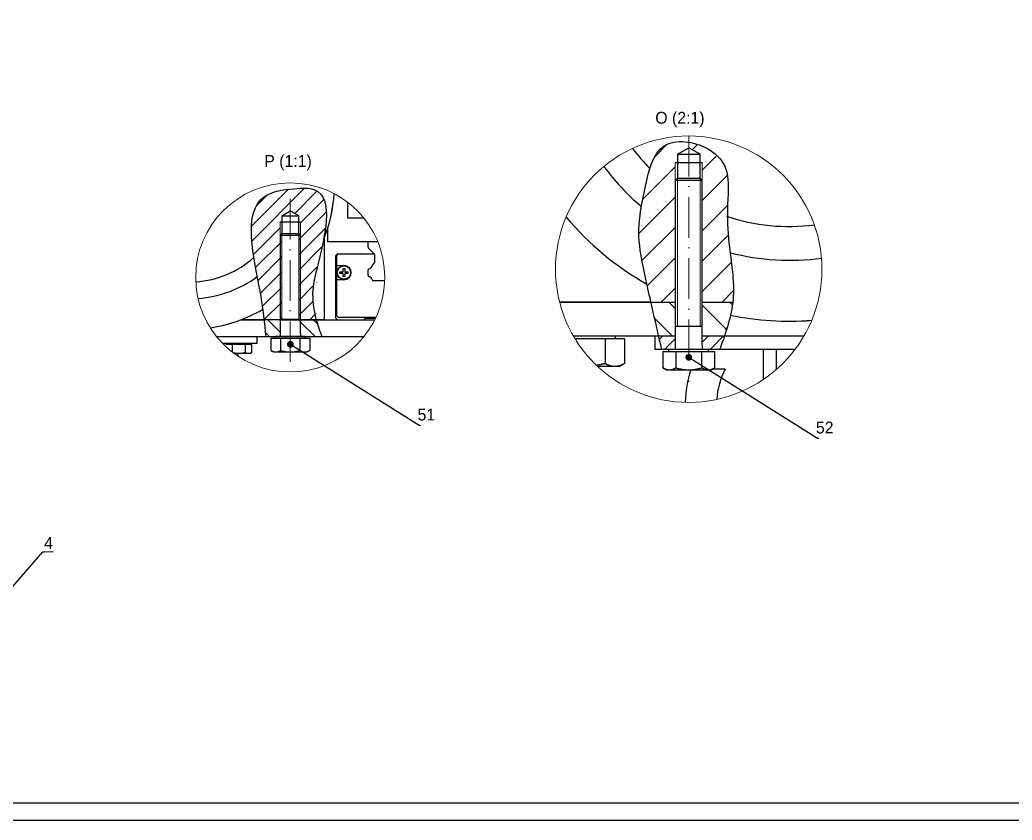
# Model space of a CAD drawing. Header units: millimetres. Extents: x 587 to 10361, y -8386 to 1488.
# Drawn here: x 4069.1 to 4362.6, y 70.4 to 307.1 of the extents above; entities that cross this region are included whole.
import ezdxf
from ezdxf import colors
from ezdxf.entities.mleader import LeaderData, LeaderLine
from ezdxf.math import Vec2, Vec3

# ---------------------------------------------------------------- set-up
doc = ezdxf.new("R2010")
doc.units = ezdxf.units.MM
doc.linetypes.add('ACAD_ISO10W100', pattern=[18, 12, -3, 0, -3])
for name, color, linetype, lineweight in [('Cienka', 30, 'Continuous', 0), ('Gruba', 7, 'Continuous', 30), ('Kreskowanie', 10, 'Continuous', 0), ('Przekrój', 50, 'Continuous', 15), ('Symetria', 210, 'ACAD_ISO10W100', 0), ('Widoczne (ISO)', 7, 'Continuous', 30), ('Wymiar', 3, 'Continuous', 20)]:
    doc.layers.add(name, color=color, linetype=linetype, lineweight=lineweight)

# ---------------------------------------------------------------- blocks, each defined once
blk = doc.blocks.new('*U130')
at = {"layer": 'Symetria', "color": 0, "transparency": 16777216}
blk.add_line((-1.579901400629661e-12, 25.27449587346896), (1.468168552534314e-12, -23.48704799413213), dxfattribs=at)
blk = doc.blocks.new('*U131')
at = {"layer": 'Symetria', "color": 0, "transparency": 16777216}
blk.add_line((-2.798065597943604e-12, 37.53266116462254), (2.620392916281066e-12, -35.14939732550783), dxfattribs=at)
blk = doc.blocks.new('_Dot')
at = {"color": 0, "linetype": 'ByBlock', "lineweight": -2}
blk.add_line((-0.5, 0), (-1, 0), dxfattribs=at)
at = {"color": 0, "linetype": 'ByBlock', "const_width": 0.5}
blk.add_lwpolyline([(-0.25, 0, 1), (0.25, 0, 1)], format="xyb", close=True, dxfattribs=at)

msp = doc.modelspace()

# ---------------------------------------------------------------- hatches: boundary and pattern name
at = {"layer": 'Kreskowanie'}
h = msp.add_hatch(dxfattribs=at)
h.set_pattern_fill('ANSI31', color=256, scale=2)
h.set_pattern_definition([(45, (-10184.85523500371, -749.6084253593897), (-4.490128060534577, 4.490128060534577), [])])
edge = h.paths.add_edge_path()
edge.add_line((4262.89920087374, 259.6580757289078), (4262.89920087374, 264.939054538402))
edge.add_line((4262.89920087374, 264.939054538402), (4263.545698502257, 264.939054538402))
edge.add_line((4263.545698502257, 264.939054538402), (4263.545698502257, 267.3550515875889))
edge.add_line((4263.545698502257, 267.3550515875889), (4266.899200873743, 269.2911970844946))
edge.add_line((4266.899200873743, 269.2911970844946), (4270.25270324523, 267.3550515875889))
edge.add_line((4270.25270324523, 267.3550515875889), (4270.25270324523, 264.9390545384015))
edge.add_line((4270.25270324523, 264.9390545384015), (4270.899200873743, 264.9390545384015))
edge.add_line((4270.899200873743, 264.9390545384015), (4270.89920087374, 259.6580757289087))
edge.add_line((4270.89920087374, 259.6580757289087), (4270.899200873742, 223.6580757289128))
edge.add_line((4270.899200873743, 223.6580757289128), (4279.807198692231, 223.6580757289128))
edge.add_spline(control_points=[(4276.085810586002, 209.6580757289074), (4277.8343420271, 214.5278655905002), (4281.49304227134, 224.7176173657556), (4278.636151601323, 239.4578815995818), (4278.069935902181, 252.3596163720661), (4279.37909963426, 263.3292639899867), (4271.39507263316, 270.8800805853583), (4257.391848919614, 272.6512872935057), (4253.788088503096, 256.7491826056042), (4251.296056712678, 244.3676824949005), (4253.683571085226, 232.7971500440395), (4255.109233174278, 226.3643242931993), (4255.720363843761, 223.6580757289069)], knot_values=[3.605203695513296, 3.605203695513296, 3.605203695513296, 3.605203695513296, 7.422168666530371, 11.5919806807496, 14.48657867158148, 17.36002700864972, 19.12014377281494, 22.32382484619986, 25.6028924246243, 29.36082800425756, 32.19697499883654, 34.27511768429615, 34.27511768429615, 34.27511768429615, 34.27511768429615], degree=3, periodic=0)
edge.add_line((4255.720363843761, 223.6580757289069), (4262.899200873743, 223.6580757289128))
edge.add_line((4262.899200873743, 223.6580757289128), (4262.89920087374, 259.6580757289078))
h = msp.add_hatch(dxfattribs=at)
h.set_pattern_fill('ANSI31', color=256)
h.set_pattern_definition([(45, (-114.7650382520069, -620.71118005845), (-2.245064030267288, 2.245064030267288), [])])
edge = h.paths.add_edge_path()
edge.add_line((4146.055945634018, 243.4202491853046), (4146.055945634018, 247.3809832924254))
edge.add_line((4146.055945634018, 247.3809832924253), (4146.540818855405, 247.3809832924253))
edge.add_line((4146.540818855405, 247.3809832924253), (4146.540818855405, 249.1929810793154))
edge.add_line((4146.540818855405, 249.1929810793156), (4149.05594563402, 250.6450902019951))
edge.add_line((4149.05594563402, 250.6450902019949), (4151.571072412636, 249.1929810793148))
edge.add_line((4151.571072412635, 249.1929810793149), (4151.571072412635, 247.3809832924252))
edge.add_line((4151.571072412635, 247.3809832924253), (4152.055945634019, 247.3809832924278))
edge.add_line((4152.05594563402, 247.3809832924278), (4152.055945634019, 243.4202491853054))
edge.add_line((4152.055945634018, 243.4202491853055), (4152.055945634019, 218.4202491853056))
edge.add_line((4152.05594563402, 218.4202491853055), (4156.740210949551, 218.4202491853056))
edge.add_spline(control_points=[(4156.740210949543, 218.4202491853282), (4155.94818166083, 221.2742236314225), (4155.19676727542, 226.8405913612082), (4156.988124626769, 233.7080944279921), (4158.44595655129, 239.5165864361597), (4158.967340984691, 242.3176291919069)], knot_values=[72.4383135124138, 72.43831351242741, 72.43831351242741, 72.43831351242741, 81.23117250044793, 88.47537877177449, 95.27306333333807, 95.27306333333807, 95.27306333333807, 95.27306333333807], degree=3, periodic=0)
edge.add_spline(control_points=[(4158.967340984691, 242.3176291919069), (4158.968877884217, 242.3258859042453), (4158.970413181885, 242.3341425223039), (4158.971946870837, 242.3423990362878)], knot_values=[72.41827578686396, 72.41827578686396, 72.41827578686396, 72.41827578686396, 72.43831351241381, 72.43831351241381, 72.43831351241381, 72.43831351241381], degree=3, periodic=0)
edge.add_spline(control_points=[(4158.971946870837, 242.3423990362878), (4160.182727721984, 248.8605584237093), (4160.434448770899, 256.664293956668), (4154.284068981646, 257.3261506840176), (4153.136686245703, 257.3294605638141)], knot_values=[53.2890388013103, 53.2890388013103, 53.2890388013103, 53.2890388013103, 69.10795331511378, 72.41827578686394, 72.41827578686394, 72.41827578686394, 72.41827578686394], degree=3, periodic=0)
edge.add_spline(control_points=[(4153.136686245703, 257.3294605638141), (4152.182675658296, 257.3322126187911), (4150.478418768285, 257.2072841755828), (4148.788476819769, 257.0315663371343), (4148.113329659109, 256.94466636321)], knot_values=[48.6512174111814, 48.6512174111814, 48.6512174111814, 48.6512174111814, 51.40364045787299, 53.2890388013103, 53.2890388013103, 53.2890388013103, 53.2890388013103], degree=3, periodic=0)
edge.add_spline(control_points=[(4148.113329659109, 256.94466636321), (4145.637903873727, 256.6260477734629), (4136.782918830637, 254.6129091993023), (4137.099019259933, 244.4645867157349), (4138.308374501885, 236.8115609913759)], knot_values=[22.22077907652436, 22.22077907652436, 22.22077907652436, 22.22077907652436, 29.13358853052277, 48.6512174111814, 48.6512174111814, 48.6512174111814, 48.6512174111814], degree=3, periodic=0)
edge.add_spline(control_points=[(4138.308374501885, 236.8115609913759), (4138.605274105872, 234.9327248743791), (4138.960994402232, 233.0443074416787), (4139.315975742014, 231.2095981749387)], knot_values=[17.42915451130094, 17.42915451130094, 17.42915451130094, 17.42915451130094, 22.22077907652436, 22.22077907652436, 22.22077907652436, 22.22077907652436], degree=3, periodic=0)
edge.add_spline(control_points=[(4139.315975742014, 231.2095981749387), (4139.640961841045, 229.5299183139666), (4140.558152871474, 224.9076818787742), (4141.104984863241, 221.0336553410862), (4141.397105610951, 218.4202491853055)], knot_values=[5.02504714531478, 5.02504714531478, 5.02504714531478, 5.02504714531478, 9.411788646786922, 17.42915451130091, 17.42915451130091, 17.42915451130091, 17.42915451130094], degree=3, periodic=0)
edge.add_line((4141.397105610951, 218.4202491853055), (4141.397106250106, 218.4202491853055))
edge.add_line((4141.397106250106, 218.4202491853055), (4146.055945634019, 218.420249185308))
edge.add_line((4146.055945634018, 218.420249185308), (4146.055945634016, 243.4202491853044))
h.paths.add_polyline_path([(4152.055945634018, 243.4202491853055), (4151.571072412631, 243.4202491853055), (4151.571072412635, 218.5631063281628), (4152.05594563402, 218.5631063281628)], flags=17)
h.paths.add_polyline_path([(4146.540818855407, 243.4202491853055), (4146.055945634018, 243.4202491853055), (4146.055945634018, 218.5631063281628), (4146.540818855405, 218.5631063281628)], flags=17)
h = msp.add_hatch(dxfattribs=at)
h.set_pattern_fill('ANSI31', color=256, scale=2, angle=90)
h.set_pattern_definition([(135, (-10184.85523500371, -749.6084253593897), (-4.490128060534577, -4.490128060534577), [])])
edge = h.paths.add_edge_path()
edge.add_line((4262.899200873743, 223.6580757289128), (4255.706738125838, 223.6580757289068))
edge.add_spline(control_points=[(4255.706738125841, 223.6580757289069), (4256.459738350469, 220.3194584118658), (4257.233172903102, 216.9877755495002), (4258.012451048052, 213.6580757289069)], knot_values=[2.055740479034897, 2.055740479034897, 2.055740479034897, 2.055740479034897, 7.1886731638307, 7.1886731638307, 7.1886731638307, 7.1886731638307], degree=3, periodic=0)
edge.add_line((4258.012451048048, 213.6580757289069), (4262.899200873743, 213.6580757289069))
edge.add_line((4262.899200873743, 213.6580757289069), (4262.899200873743, 223.6580757289128))
edge = h.paths.add_edge_path()
edge.add_spline(control_points=[(4277.466707339877, 213.6580757289074), (4278.566009035053, 216.964783380184), (4279.513346033308, 220.286074887142), (4279.932288561416, 223.6580757289128)], knot_values=[64.68032469296662, 64.68032469296662, 64.68032469296662, 64.68032469296662, 69.84514158203173, 69.84514158203173, 69.84514158203173, 69.84514158203173], degree=3, periodic=0)
edge.add_line((4279.932288561416, 223.6580757289128), (4270.899200873743, 223.6580757289128))
edge.add_line((4270.899200873743, 223.6580757289128), (4270.899200873743, 213.6580757289071))
edge.add_line((4270.899200873743, 213.6580757289069), (4277.466707339877, 213.658075728907))
h = msp.add_hatch(dxfattribs=at)
h.set_pattern_fill('ANSI31', color=256, angle=90)
h.set_pattern_definition([(135, (-114.7650382520069, -620.71118005845), (-2.245064030267288, -2.245064030267288), [])])
edge = h.paths.add_edge_path()
edge.add_line((4146.055945634018, 218.4202491853137), (4141.397105610949, 218.420249185313))
edge.add_spline(control_points=[(4141.397105610951, 218.4202491853055), (4141.580198231915, 216.7822437151074), (4141.739200725378, 215.1012464502064), (4141.898203218843, 213.4202491853055)], knot_values=[0, 0, 0, 0, 5.025047145314826, 5.025047145314826, 5.025047145314826, 5.025047145314826], degree=3, periodic=0)
edge.add_line((4141.898203218843, 213.4202491853055), (4146.05594563402, 213.4202491853055))
edge.add_line((4146.05594563402, 213.4202491853055), (4146.05594563402, 214.3209394717482))
edge.add_line((4146.05594563402, 214.3209394717483), (4146.05594563402, 218.4202491853136))
edge = h.paths.add_edge_path()
edge.add_spline(control_points=[(4158.441684055499, 213.4202491853071), (4157.828820094102, 215.0631062646328), (4157.215956132704, 216.7059633439587), (4156.740210949547, 218.4202491853189)], knot_values=[0, 0, 0, 0, 5.281572751595349, 5.281572751595349, 5.281572751595349, 5.281572751595349], degree=3, periodic=0)
edge.add_line((4156.740210949551, 218.4202491853057), (4152.05594563402, 218.4202491853056))
edge.add_line((4152.05594563402, 218.4202491853055), (4152.05594563402, 214.3209394717495))
edge.add_line((4152.05594563402, 214.3209394717496), (4152.05594563402, 213.4202491853056))
edge.add_line((4152.05594563402, 213.4202491853055), (4153.400196688383, 213.4202491853055))
edge.add_line((4153.400196688382, 213.4202491853055), (4158.441684055499, 213.4202491853055))
h = msp.add_hatch(dxfattribs=at)
h.set_pattern_fill('ANSI31', color=256)
h.set_pattern_definition([(45, (0, 0), (-2.245064030267288, 2.245064030267288), [])])
edge = h.paths.add_edge_path()
edge.add_spline(control_points=[(4276.085810586002, 209.6580757289074), (4276.564200702745, 210.9904277162114), (4277.04259081949, 212.3227797035154), (4277.49405867986, 213.6580757289069)], knot_values=[132.9232548743707, 132.9232548743707, 132.9232548743707, 132.9232548743707, 137.1004707371848, 137.1004707371848, 137.1004707371848, 137.1004707371848], degree=3, periodic=0)
edge.add_line((4277.49405867986, 213.6580757289069), (4270.899200873743, 213.6580757289069))
edge.add_line((4270.899200873743, 213.6580757289069), (4270.899200873743, 210.8589961108326))
edge.add_line((4270.899200873743, 210.8589961108326), (4270.899200873743, 209.6580757289069))
edge.add_line((4270.899200873743, 209.6580757289069), (4276.085810586001, 209.6580757289069))
edge = h.paths.add_edge_path()
edge.add_line((4262.899200873743, 213.6580757289069), (4258.018600291482, 213.6580757289068))
edge.add_spline(control_points=[(4258.018600291482, 213.6580757289068), (4258.328887149976, 212.3240794576708), (4258.639757972902, 210.9910775932888), (4258.950628795827, 209.6580757289069)], knot_values=[0, 0, 0, 0, 4.131686662640506, 4.131686662640506, 4.131686662640506, 4.131686662640506], degree=3, periodic=0)
edge.add_line((4258.950628795827, 209.6580757289069), (4262.899200873743, 209.6580757289069))
edge.add_line((4262.899200873743, 209.6580757289069), (4262.899200873743, 210.8589961108308))
edge.add_line((4262.899200873743, 210.8589961108308), (4262.899200873743, 213.6580757289069))

# ---------------------------------------------------------------- linework, layer by layer
at = {"layer": 'Cienka'}
for p, q in [((4262.89920087374, 264.939054538402), (4262.89920087374, 259.6580757289074)), ((4270.899200873743, 264.9390545384015), (4270.89920087374, 259.6580757289087)), ((4263.545698502257, 260.3045733574261), (4263.545698502257, 216.51521858605)), ((4270.252703245226, 260.304573357422), (4270.25270324523, 216.51521858605)), ((4146.055945634018, 247.3809832924253), (4146.055945634018, 243.4202491853046)), ((4152.05594563402, 247.3809832924253), (4152.055945634018, 243.4202491853055)), ((4146.540818855407, 243.9051224066905), (4146.540818855405, 218.5631063281628)), ((4151.571072412631, 243.9051224066918), (4151.571072412635, 218.5631063281628))]:
    msp.add_line(p, q, dxfattribs=at)
at = {"layer": 'Gruba'}
for p, q in [((4263.545698502257, 267.3550515875889), (4266.899200873743, 269.2911970844946)), ((4263.545698502257, 267.3550515875889), (4263.545698502257, 260.3045733574234)), ((4263.545698502257, 267.3550515875889), (4270.25270324523, 267.3550515875889)), ((4270.25270324523, 267.3550515875889), (4266.899200873743, 269.2911970844946)), ((4270.25270324523, 260.3045733574189), (4270.25270324523, 267.3550515875889)), ((4262.89920087374, 264.939054538402), (4263.545698502257, 264.939054538402)), ((4263.545698502257, 264.939054538402), (4270.25270324523, 264.9390545384015)), ((4270.25270324523, 264.9390545384015), (4270.899200873743, 264.9390545384015)), ((4262.89920087374, 259.6580757289087), (4263.545698502253, 260.304573357422)), ((4262.89920087374, 259.6580757289078), (4262.899200873743, 210.8589961108308)), ((4262.89920087374, 259.6580757289087), (4270.89920087374, 259.6580757289087)), ((4263.545698502253, 260.304573357422), (4270.252703245226, 260.304573357422)), ((4270.25270324523, 260.3045733574189), (4270.89920087374, 259.6580757289087)), ((4270.899200873743, 210.8589961108326), (4270.89920087374, 259.6580757289087)), ((4166.055945628248, 248.4202491862738), (4166.055945628248, 253.1388497517239)), ((4146.540818855405, 249.1929810793156), (4149.05594563402, 250.6450902019949)), ((4151.571072412635, 249.1929810793156), (4149.05594563402, 250.6450902019949)), ((4146.055945634018, 247.3809832924253), (4146.540818855403, 247.3809832924253)), ((4146.540818855405, 249.1929810793156), (4146.540818855405, 243.9051224066916)), ((4146.540818855405, 249.1929810793156), (4151.571072412635, 249.1929810793156)), ((4146.540818855405, 247.3809832924253), (4151.571072412635, 247.3809832924253)), ((4151.571072412635, 243.9051224066882), (4151.571072412635, 249.1929810793151)), ((4151.571072412635, 247.3809832924253), (4152.055945634018, 247.3809832924278)), ((4170.877921156796, 248.4202491862748), (4166.055945628248, 248.4202491862738)), ((4146.055945634018, 243.4202491853055), (4146.540818855403, 243.9051224066905)), ((4146.540818855403, 243.9051224066905), (4151.571072412633, 243.9051224066905)), ((4152.055945634018, 243.4202491853055), (4151.571072412633, 243.9051224066905)), ((4160.05594562825, 245.2880388085332), (4160.055945628252, 241.4202491862729)), ((4146.055945634018, 243.4202491853046), (4146.05594563402, 214.3209394717483)), ((4146.055945634018, 243.4202491853055), (4152.055945634018, 243.4202491853055)), ((4152.05594563402, 214.3209394717496), (4152.055945634018, 243.4202491853055)), ((4159.055945627848, 242.5360777326491), (4159.055945627848, 218.420249185315)), ((4174.976513052618, 241.4202491862757), (4160.055945628252, 241.4202491862729)), ((4172.055945628244, 239.9273565657334), (4172.055945628244, 241.4202491862741)), ((4162.555945627846, 237.4202491855738), (4163.055945627846, 237.9202491855738)), ((4162.855945627847, 237.4202491857175), (4163.355945627847, 237.9202491857175)), ((4163.055945627846, 237.9202491855738), (4163.355945627847, 237.9202491855738)), ((4163.355945627847, 237.9202491857175), (4173.855946227846, 237.9202491857177)), ((4173.968077658245, 237.808117755734), (4172.202392238245, 239.5738031757335)), ((4162.555945627848, 218.920249185574), (4162.555945627846, 237.4202491855738)), ((4162.855945627847, 234.4702491857176), (4162.855945627847, 237.4202491857175)), ((4173.435442448244, 234.6935244457343), (4173.968078078246, 235.2261621557343)), ((4174.055945628244, 235.4382937757343), (4174.055945628244, 237.5959857257342)), ((4162.855945627847, 234.4702491857176), (4164.955945627846, 234.4702491857176)), ((4162.855945627847, 230.2702491857008), (4162.855945627847, 234.4702491857008)), ((4172.055945628244, 231.4990873857341), (4172.055945628244, 233.141403005734)), ((4164.955945627846, 230.2702491857176), (4162.855945627847, 230.2702491857176)), ((4162.855945627847, 219.6202491857177), (4162.855945627847, 230.2702491857176)), ((4173.462162708243, 229.9202451957347), (4173.435442978245, 229.9469649257346)), ((4176.995084707552, 229.9202451957353), (4173.462162708243, 229.9202451957347)), ((4255.706738125841, 223.6580757289119), (4228.717816672665, 223.6580757289087)), ((4228.717816672665, 223.6580757289069), (4255.706738125845, 223.6580757289069)), ((4255.706738125845, 223.6580757289069), (4262.89920087374, 223.6580757289128)), ((4270.89920087374, 223.6580757289128), (4279.932288561419, 223.6580757289128)), ((4159.05594562785, 218.4202491853152), (4134.514265700567, 218.4202491853121)), ((4134.514265700565, 218.4202491853055), (4141.397106250106, 218.4202491853055)), ((4146.05594563402, 218.5631063281628), (4152.05594563402, 218.5631063281628)), ((4146.055945634018, 218.4202491853055), (4174.052249067614, 218.4202491853057)), ((4163.055945627848, 218.420249185574), (4162.555945627848, 218.920249185574)), ((4163.355945627847, 219.1202491857177), (4162.855945627847, 219.6202491857177)), ((4174.390851700491, 219.1202491857175), (4163.355945627847, 219.1202491857177)), ((4170.805945627848, 218.4202491855742), (4171.305945627848, 218.9202491855742)), ((4171.305945627848, 218.9202491855742), (4174.296552649785, 218.9202491855742)), ((4146.05594563402, 214.3209394717483), (4146.05594563402, 213.4202491853055)), ((4152.05594563402, 214.3209394717496), (4152.05594563402, 213.4202491853055)), ((4262.899200873743, 216.51521858605), (4270.899200873743, 216.51521858605)), ((4127.270982617985, 213.4202491853052), (4170.840908650054, 213.4202491853055)), ((4139.305945627852, 211.4202491853057), (4129.043639796955, 211.4202491853057)), ((4130.865945672409, 211.11093752701), (4130.865945672411, 211.4202491853057)), ((4136.745945672406, 211.1109375270098), (4136.745945672408, 211.4202491853034)), ((4139.305945627852, 211.4202491853057), (4139.305945627852, 213.4202491853057)), ((4144.615945627847, 212.9562816978605), (4144.615945627847, 213.4202491853036)), ((4146.05594563402, 213.4202491853055), (4145.155255347576, 213.4202491853055)), ((4145.155255347576, 213.4202491853055), (4146.05594563402, 213.4202491853055)), ((4149.05594563402, 213.4202491853055), (4152.05594563402, 213.4202491853055)), ((4153.49594562785, 212.9562816978607), (4153.49594562785, 213.4202491853071)), ((4232.788601026135, 213.6580757289065), (4262.89920087374, 213.6580757289069)), ((4245.279200962871, 212.7301407540179), (4245.279200962871, 213.6580757289042)), ((4256.899200873743, 213.6580757289069), (4256.899200873743, 209.6580757289069)), ((4270.899200873743, 213.6580757289069), (4301.009800721337, 213.6580757289069)), ((4298.360589764637, 209.6580757289069), (4256.899200873743, 209.6580757289069)), ((4261.019200873753, 209.0394524123165), (4261.019200873753, 209.6580757289037)), ((4262.899200873743, 210.8589961108308), (4262.899200873743, 209.6580757289069)), ((4270.899200873743, 210.8589961108326), (4270.899200873743, 209.6580757289069)), ((4272.779200873748, 209.039452412317), (4272.779200873748, 209.6580757289083)), ((4288.899200873743, 209.6580757289078), (4288.899200873743, 200.6892326308478)), ((4292.899200873743, 203.7719102189611), (4292.899200873743, 209.6580757289078)), ((4277.725104374512, 203.7928298604045), (4273.854413701373, 203.7928298604032)), ((4647.652986679073, 75.43526929006839), (3468.652986679073, 75.43526929006853))]:
    msp.add_line(p, q, dxfattribs=at)
msp.add_lwpolyline([(3463.652986679073, 70.43526929006839), (4652.652986679073, 70.43526929006839), (4652.652986679073, 911.4352692900684), (3463.652986679073, 911.4352692900684)], close=True, dxfattribs=at)
for centre, radius in [((4164.955945627846, 232.3702491857007), 2.049999999999992), ((4164.955945627846, 232.3702491857193), 1.953762470121473)]:
    msp.add_circle(centre, radius, dxfattribs=at)
for centre, radius, start, end in [((4296.607505743118, 303.9995565070665), 58.00000000000169, 216.9980802504815, 224.7838652119713), ((4296.607505743507, 303.999556507368), 68.00000000000045, 216.2991652842275, 229.9903931606306), ((4119.160098061797, 258.5909895738428), 43.00510257216818, 337.765059439354, 356.1307514098277), ((4119.160098062734, 258.5909895745351), 42.99999999999997, 337.7979323609476, 356.1337587013027), ((4296.607505741634, 303.9995565059824), 86.01020514433635, 219.9249665742994, 240.7078048104062), ((4296.607505743118, 303.9995565070674), 57.99999999999991, 251.3348559877987, 277.3752384704312), ((4172.555945563015, 239.9273565399017), 0.4999999347719682, 179.9999971683509, 225.0000031922358), ((4173.755945672823, 237.5959857354871), 0.2999999554215928, 359.9999980909034, 45.00000470306542), ((4296.607505743507, 303.9995565073671), 67.99999999999991, 255.1938150193089, 278.0741534363333), ((4119.160098062539, 258.5909895743853), 28.99999999999996, 273.8903150251957, 311.3216422271992), ((4173.755945605768, 235.4382937837552), 0.300000022476397, 315.000114041531, 359.9999985212231), ((4164.955945627846, 232.3702491857177), 2.099999999999993, 270, 90), ((4172.355945646979, 233.1414029865066), 0.3000000187338688, 102.864172614838, 179.9999963777478), ((4171.977456781935, 234.7987340342377), 1.399999987952937, 282.8641697195135, 349.241411519513), ((4173.6475749374, 234.4813928033816), 0.3000000444048291, 135.000114358715, 169.241408816908), ((4119.160098062734, 258.5909895745351), 33.99999999999996, 274.4623927807114, 306.3573755192755), ((4172.355945624631, 231.4990873871429), 0.2999999963871199, 180, 257.135830788279), ((4171.977456794861, 229.8417563634646), 1.399999978997529, 10.75856746154824, 77.1358307393701), ((4173.647575030014, 230.1590969618985), 0.300000013591378, 190.7585677698979, 224.9999978926099), ((4119.160098062734, 258.5909895745351), 42.99999999999997, 278.3409354828711, 300.4016595150697), ((4119.160098061797, 258.5909895738428), 43.00510257216818, 278.3439427775594, 300.3991137962565), ((4296.607505741634, 303.9995565059824), 86.01020514433635, 258.3438026197043, 274.4483521480235), ((4296.607505743507, 303.9995565073671), 85.99999999999994, 258.3439631528387, 274.4518185493887), ((4119.055945627015, 203.420249181456), 15.25978679844491, 15.70073281436997, 19.02951065573068), ((4296.39920087207, 193.6580757212089), 30.51957359688982, 160.9335498024272, 179.3811663851806), ((4296.39920087207, 193.6580757212089), 21.24700264654189, 151.5105529811916, 176.7681216463671)]:
    msp.add_arc(centre, radius, start, end, dxfattribs=at)
for points in [[(4258.950628795827, 209.6580757289069), (4253.916478106707, 231.827066328777), (4252.193553556163, 243.0400591224464), (4254.108639458819, 257.9493087050453), (4259.652384451175, 269.8364209869126), (4272.441207539096, 269.0220729376863), (4277.4475215425, 264.0718207748917), (4278.404105279972, 252.6179029697908), (4278.80731407128, 241.0465338577513), (4280.016830429165, 224.411198396065), (4276.085810586002, 209.6580757289074)], [(4141.898203218843, 213.4202491853055), (4141.397105610951, 218.4202491853055), (4140.243374540725, 226.35416751253), (4141.633275529406, 255.0164825142922), (4150.164855697371, 257.1660406745789), (4156.221000402005, 256.8832076179717), (4157.117974029417, 234.2643490267794), (4155.728291492764, 227.1546860988449), (4156.740210949547, 218.420249185315), (4158.441684055499, 213.4202491853071)]]:
    msp.add_spline(points, degree=3, dxfattribs=at)
for points, weights in [([(4163.755945627849, 232.1302491857209), (4163.755945627849, 232.3702491857225), (4163.755945627849, 232.6102491857241)], [4.203092582752699, 4.286330219379745, 4.203092582752705]), ([(4163.755945627848, 232.6102491857225), (4164.50750152581, 232.6102491857259), (4164.715945627848, 232.6102491857264)], [1.498712528871868, 3.018370840533501, 3.786192365625989]), ([(4164.715945627848, 232.1302491857264), (4164.50750152581, 232.1302491857257), (4163.755945627849, 232.1302491857226)], [3.786192365625936, 3.018370840533386, 1.498712528871619]), ([(4164.715945627848, 232.6102491857257), (4164.715945627847, 232.8186932877618), (4164.715945627849, 233.5702491857199)], [3.786192365626034, 3.018370840533556, 1.498712528871951]), ([(4164.715945627848, 233.5702491857221), (4164.955945627846, 233.5702491857229), (4165.195945627846, 233.5702491857225)], [1.301183440744208, 1.326951951023682, 1.301183440744208]), ([(4164.715945627848, 231.1702491857251), (4164.715945627848, 231.9218050836897), (4164.715945627848, 232.1302491857271)], [1.498712528871872, 3.018370840533527, 3.786192365626025]), ([(4165.195945627847, 233.5702491857198), (4165.195945627846, 232.8186932877617), (4165.195945627847, 232.6102491857257)], [1.49871252887187, 3.018370840533524, 3.786192365626023]), ([(4165.195945627846, 232.6102491857264), (4165.404389729882, 232.6102491857257), (4166.155945627842, 232.6102491857227)], [3.786192365626086, 3.018370840533633, 1.498712528872013]), ([(4166.155945627842, 232.1302491857225), (4165.404389729882, 232.1302491857256), (4165.195945627847, 232.1302491857264)], [1.498712528871873, 3.018370840533543, 3.786192365626031]), ([(4165.195945627847, 232.1302491857271), (4165.195945627847, 231.9218050836899), (4165.195945627847, 231.1702491857258)], [3.786192365626025, 3.018370840533593, 1.498712528872135]), ([(4166.155945627846, 232.1302491857209), (4166.155945627846, 232.3702491857227), (4166.155945627846, 232.6102491857241)], [4.203092582752706, 4.286330219379745, 4.203092582752703]), ([(4165.195945627847, 231.1702491857226), (4164.955945627846, 231.1702491857226), (4164.715945627848, 231.1702491857226)], [1.301183440744208, 1.326951951023682, 1.301183440744208])]:
    msp.add_rational_spline(points, weights, degree=2, dxfattribs=at)
at = {"layer": 'Przekrój'}
for centre, radius in [((4266.899200873736, 233.3723296062356), 39.3977769411277), ((4149.05594563402, 230.9433063587419), 27.9578637652003)]:
    msp.add_circle(centre, radius, dxfattribs=at)
at = {"layer": 'Widoczne (ISO)'}
for p, q in [((4143.308091535622, 212.9562816978603), (4146.182018584821, 212.9562816978607)), ((4143.308091535622, 212.9562816978603), (4143.308091535622, 209.3281443961682)), ((4153.400196688382, 213.4202491853055), (4144.711694579657, 213.4202491853055)), ((4146.182018584821, 212.9562816978607), (4146.182018584821, 209.3281443961682)), ((4146.182018584821, 212.9562816978607), (4151.929872683218, 212.9562816978607)), ((4151.929872683218, 212.9562816978607), (4151.929872683218, 209.3281443961682)), ((4151.929872683218, 212.9562816978607), (4154.803799732415, 212.9562816978607)), ((4154.803799732415, 212.9562816978607), (4154.803799732415, 209.3281443961682)), ((4242.147055048924, 212.7301407540184), (4233.342012861444, 212.7301407540188)), ((4242.147055048924, 212.7301407540184), (4242.147055048924, 205.4738661506333)), ((4247.894909147321, 212.7301407540174), (4242.147055048924, 212.7301407540184)), ((4247.894909147321, 212.7301407540174), (4247.894909147321, 205.4738661506333)), ((4131.889994306281, 211.11093752701), (4129.97404294015, 211.11093752701)), ((4131.889994306281, 211.11093752701), (4131.889994306281, 208.8758583566007)), ((4135.721897038546, 211.11093752701), (4131.889994306281, 211.11093752701)), ((4133.805945672413, 208.3957806180326), (4132.525633196394, 208.3957806180326)), ((4136.679872721614, 208.3957806180326), (4133.805945672413, 208.3957806180326)), ((4135.721897038546, 211.11093752701), (4135.721897038546, 208.6921793258816)), ((4137.637848404678, 211.1109375270096), (4135.721897038546, 211.11093752701)), ((4137.124470783385, 208.3957806180326), (4136.679872721614, 208.3957806180326)), ((4137.124470783385, 208.3957806180326), (4137.637848404678, 208.6921793258816)), ((4137.637848404678, 211.1109375270096), (4137.637848404678, 208.6921793258816)), ((4144.078157967562, 208.8835463343949), (4143.308091535622, 209.3281443961682)), ((4144.078157967562, 208.8835463343949), (4144.745055060221, 208.8835463343949)), ((4144.745055060221, 208.8835463343949), (4149.05594563402, 208.8835463343949)), ((4149.05594563402, 208.8835463343949), (4153.366836207817, 208.8835463343949)), ((4153.366836207817, 208.8835463343949), (4154.033733300477, 208.8835463343949)), ((4154.033733300477, 208.8835463343949), (4154.803799732415, 209.3281443961682)), ((4259.23539540921, 209.0394524123161), (4263.067298141471, 209.039452412317)), ((4259.23539540921, 209.0394524123161), (4259.23539540921, 204.2019360100601)), ((4263.067298141471, 209.039452412317), (4263.067298141471, 204.2019360100601)), ((4263.067298141471, 209.039452412317), (4270.731103606001, 209.039452412317)), ((4270.731103606001, 209.039452412317), (4270.731103606001, 204.2019360100601)), ((4270.731103606001, 209.039452412317), (4274.563006338266, 209.039452412317)), ((4274.563006338266, 209.039452412317), (4274.563006338266, 204.2019360100601)), ((4246.354776283441, 204.5846700270866), (4247.894909147321, 205.4738661506333)), ((4245.020982098121, 204.5846700270866), (4240.002073074323, 204.584670027087)), ((4246.354776283441, 204.5846700270866), (4245.020982098121, 204.5846700270866)), ((4260.262150651793, 203.6091385943622), (4259.23539540921, 204.2019360100601)), ((4260.262150651793, 203.6091385943622), (4261.151346775342, 203.6091385943622)), ((4261.151346775342, 203.6091385943622), (4266.899200873736, 203.6091385943622)), ((4266.899200873736, 203.6091385943622), (4272.647054972133, 203.6091385943622)), ((4272.647054972133, 203.6091385943622), (4273.536251095683, 203.6091385943622)), ((4273.536251095683, 203.6091385943622), (4274.563006338266, 204.2019360100601))]:
    msp.add_line(p, q, dxfattribs=at)
for points, weights in [([(4133.805945672413, 208.3957806180324), (4133.070447777935, 208.3957806180326), (4132.258959417768, 208.593733647738)], [1, 1.031189703790784, 1.011118625866113]), ([(4135.721897038546, 208.6921793258816), (4134.695141795961, 208.3957806180324), (4133.805945672413, 208.3957806180324)], [1, 1.037954849302038, 1]), ([(4136.679872721614, 208.3957806180324), (4136.235274659839, 208.3957806180324), (4135.721897038546, 208.6921793258816)], [1, 1.037954849302061, 1]), ([(4137.637848404678, 208.6921793258816), (4137.124470783385, 208.3957806180324), (4136.679872721614, 208.3957806180324)], [1, 1.037954849302059, 1]), ([(4143.30809153562, 209.3281443961682), (4144.078157967562, 208.8835463343944), (4144.745055060221, 208.8835463343944)], [1, 1.037954849302059, 1]), ([(4144.745055060221, 208.8835463343944), (4145.411952152883, 208.8835463343944), (4146.182018584821, 209.3281443961682)], [1, 1.037954849302061, 1]), ([(4146.182018584821, 209.3281443961682), (4147.722151448701, 208.8835463343944), (4149.055945634022, 208.8835463343944)], [1, 1.037954849302038, 1]), ([(4149.055945634022, 208.8835463343944), (4150.389739819342, 208.8835463343944), (4151.929872683218, 209.3281443961682)], [1, 1.037954849302017, 1]), ([(4151.929872683218, 209.3281443961682), (4152.699939115155, 208.8835463343944), (4153.366836207817, 208.8835463343944)], [1, 1.037954849302042, 1]), ([(4153.366836207817, 208.8835463343944), (4154.033733300477, 208.8835463343944), (4154.803799732415, 209.3281443961682)], [1, 1.037954849302063, 1]), ([(4242.14705504892, 205.4738661506333), (4240.856773321098, 205.101393899189), (4239.680236504722, 204.8887763415708)], [1, 1.015555676779123, 1.0183604621962]), ([(4245.020982098121, 204.5846700270857), (4243.687187912797, 204.5846700270857), (4242.14705504892, 205.4738661506333)], [1, 1.037954849302061, 1]), ([(4247.894909147321, 205.4738661506333), (4246.354776283438, 204.5846700270857), (4245.020982098121, 204.5846700270857)], [1, 1.037954849302059, 1]), ([(4259.235395409206, 204.2019360100601), (4260.262150651793, 203.6091385943617), (4261.151346775342, 203.6091385943617)], [1, 1.037954849302059, 1]), ([(4261.151346775342, 203.6091385943617), (4262.040542898892, 203.6091385943617), (4263.067298141471, 204.2019360100601)], [1, 1.037954849302061, 1]), ([(4263.067298141471, 204.2019360100601), (4265.120808626644, 203.6091385943617), (4266.89920087374, 203.6091385943617)], [1, 1.037954849302038, 1]), ([(4266.89920087374, 203.6091385943617), (4268.677593120835, 203.6091385943617), (4270.731103606001, 204.2019360100601)], [1, 1.037954849302017, 1]), ([(4270.731103606001, 204.2019360100601), (4271.757858848588, 203.6091385943617), (4272.647054972137, 203.6091385943617)], [1, 1.037954849302042, 1]), ([(4272.647054972137, 203.6091385943617), (4273.536251095679, 203.6091385943617), (4274.563006338266, 204.2019360100601)], [1, 1.037954849302063, 1])]:
    msp.add_rational_spline(points, weights, degree=2, dxfattribs=at)
at = {"layer": 'Wymiar'}
msp.add_line((4076.236433302015, 149.7401632429392), (4079.078507689381, 149.7401632429392), dxfattribs=at)

# ---------------------------------------------------------------- block references
at = {"layer": 'Symetria'}
for name, p in [('*U131', (4266.899200873741, 235.25853591987)), ('*U130', (4149.055945634019, 228.870594328527))]:
    msp.add_blockref(name, p, dxfattribs=at)

# ---------------------------------------------------------------- texts
at = {"layer": 'Wymiar', "char_height": 3.5}
for s, width, insert, attachment_point in [('O (2:1)', 27.91536437377363, (4257.017557207852, 279.9015972117201), 1), ('P (1:1)', 27.91536437377363, (4141.381344206385, 267.1390259906136), 1), ('51', 6.184815903958224, (4191.912801425778, 192.1315895745487), 3), ('52', 6.184815903958224, (4309.728428690641, 188.3005166910957), 3), ('4', 3.202074387365428, (4076.246317024874, 154.130188013145), 1)]:
    msp.add_mtext_dynamic_manual_height_columns(s, width=width, gutter_width=12.5, heights=[0], dxfattribs=dict(at, insert=insert, attachment_point=attachment_point))

# ---------------------------------------------------------------- leaders
at = {"layer": 'Wymiar'}
ml = msp.add_multileader_mtext('Standard', dxfattribs=at)
ml.set_content('', color=256)
ml.set_leader_properties()
ml.set_arrow_properties(name='DOT')
ml.build(insert=Vec2(0, 0))
ml.multileader.update_dxf_attribs({"text_right_attachment_type": 6, "dogleg_length": 0.36, "arrow_head_size": 2})
ctx = ml.context
ctx.base_point, ctx.char_height, ctx.arrow_head_size, ctx.landing_gap_size, ctx.plane_origin = Vec3(4187.575250660117, 187.2568165207908), 0.18, 2, 0.09, Vec3(4159.926208064881, 161.2958715793852)
ctx.right_attachment = 6
notes = []
notes.append((ctx, [(0, (1, 1, 0), (4187.215250660117, 187.2568165207908), (1, 0), 0.36, [(0, [(4149.109806168429, 211.1503022413951)], 0, [])])]))
ctx.mtext.insert, ctx.mtext.flow_direction = Vec3(4187.665250660117, 187.3468165207908), 5
ml = msp.add_multileader_mtext('Standard', dxfattribs=at)
ml.set_content('', color=256)
ml.set_leader_properties()
ml.set_arrow_properties(name='DOT')
ml.build(insert=Vec2(0, 0))
ml.multileader.update_dxf_attribs({"text_right_attachment_type": 6, "dogleg_length": 0.36, "arrow_head_size": 2})
ctx = ml.context
ctx.base_point, ctx.char_height, ctx.arrow_head_size, ctx.landing_gap_size, ctx.plane_origin = Vec3(4305.39087792498, 183.4257436373377), 0.18, 2, 0.09, Vec3(4277.741835329744, 157.4647986959321)
ctx.right_attachment = 6
notes.append((ctx, [(0, (1, 1, 0), (4305.03087792498, 183.4257436373377), (1, 0), 0.36, [(0, [(4266.925433433292, 207.319229357942)], 0, [])])]))
ctx.mtext.insert, ctx.mtext.flow_direction = Vec3(4305.48087792498, 183.5157436373378), 5
ml = msp.add_multileader_mtext('Standard', dxfattribs=at)
ml.set_content('', color=256)
ml.set_leader_properties()
ml.set_arrow_properties(name='DOT')
ml.build(insert=Vec2(0, 0))
ml.multileader.update_dxf_attribs({"text_right_attachment_type": 6, "dogleg_length": 0.36, "arrow_head_size": 2})
ctx = ml.context
ctx.base_point, ctx.char_height, ctx.arrow_head_size, ctx.landing_gap_size, ctx.plane_origin = Vec3(4076.236433302015, 149.7401632429392), 0.18, 2, 0.09, Vec3(4049.842404872892, 119.8561267828281)
ctx.right_attachment = 6
notes.append((ctx, [(0, (1, 1, 0), (4075.876433302015, 149.7401632429392), (1, 0), 0.36, [(0, [(4049.842404872892, 119.8561267828281)], 0, [])])]))
ctx.mtext.insert, ctx.mtext.flow_direction = Vec3(4076.326433302016, 149.8301632429392), 5
for ctx, leaders in notes:
    for number, flags, end, landing, length, lines in leaders:
        leader = LeaderData()
        leader.index, (leader.has_last_leader_line, leader.has_dogleg_vector, leader.attachment_direction) = number, flags
        leader.last_leader_point, leader.dogleg_vector, leader.dogleg_length = Vec3(end), Vec3(landing), length
        for number, points, colour, breaks in lines:
            line = LeaderLine()
            line.index, line.vertices, line.color, line.breaks = number, Vec3.list(points), colors.encode_raw_color(colour), breaks
            leader.lines.append(line)
        ctx.leaders.append(leader)

doc.saveas('drawing.dxf')
